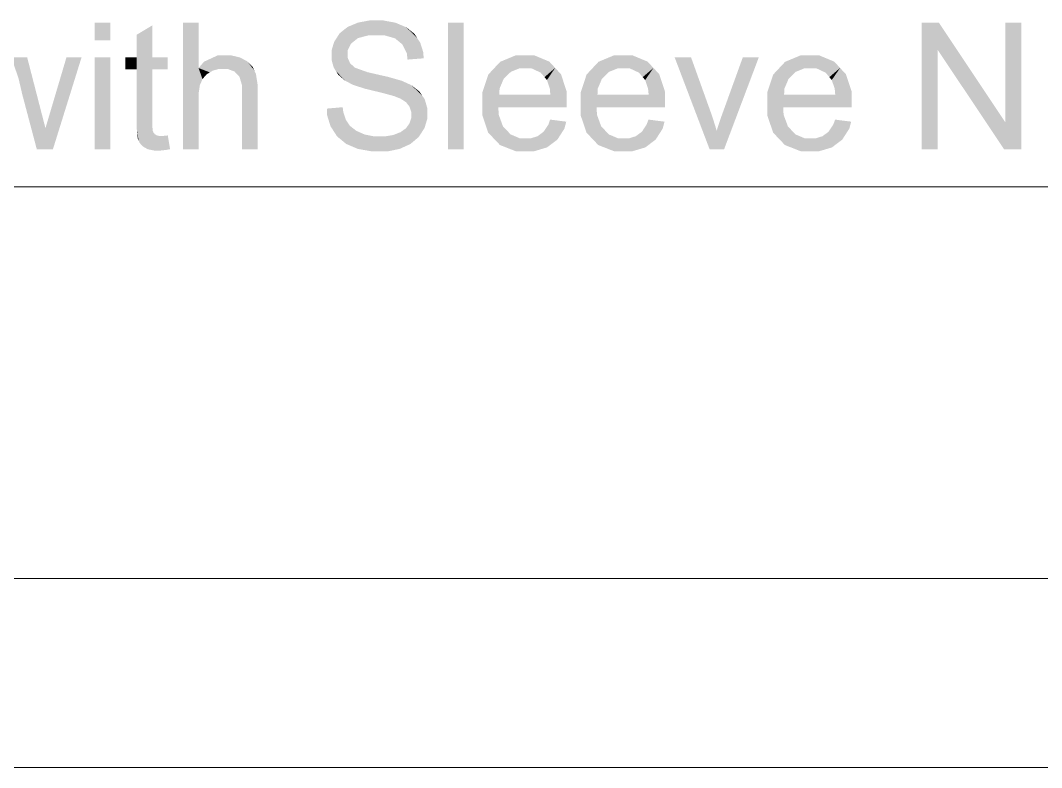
# Model space of a CAD drawing. Header units: millimetres. Extents: x 2 to 579, y 1 to 405.
# Drawn here: x 171.65 to 188.63, y 76.6 to 89.03 of the extents above; entities that cross this region are included whole.
import ezdxf

# ---------------------------------------------------------------- set-up
doc = ezdxf.new("R2010")
doc.units = ezdxf.units.MM
doc.linetypes.add('XKITLINE00', pattern=[0])
doc.layers.add('GraphicObject', color=6, linetype='Continuous', lineweight=0)
doc.layers.add('LinkedObject', color=7, linetype='Continuous', lineweight=0)

# ---------------------------------------------------------------- blocks, each defined once
blk = doc.blocks.new('*A3')
at = {"layer": 'GraphicObject', "color": 3, "linetype": 'XKITLINE00', "lineweight": 0}
blk.add_line((112.032, 76.605), (246.592, 76.605), dxfattribs=at)
blk = doc.blocks.new('*A4')
at = {"layer": 'LinkedObject'}
for points in [[(177.457, 89.027), (177.448, 88.781), (177.264, 88.991)], [(177.564, 89.027), (177.448, 88.781), (177.457, 89.027)], [(177.448, 88.781), (177.564, 89.027), (177.574, 88.781)], [(177.564, 89.027), (177.696, 88.781), (177.574, 88.781)], [(177.887, 88.989), (177.564, 89.027), (177.681, 89.027)], [(177.976, 88.951), (177.564, 89.027), (177.887, 88.989)], [(177.879, 88.729), (177.564, 89.027), (177.976, 88.951)], [(177.696, 88.781), (177.564, 89.027), (177.879, 88.729)], [(173.144, 88.991), (172.885, 88.694), (172.885, 88.991)], [(173.144, 88.694), (172.885, 88.694), (173.144, 88.991)], [(173.843, 88.945), (173.584, 88.412), (173.584, 88.79)], [(173.584, 88.412), (173.843, 88.945), (173.584, 88.212)], [(173.843, 88.412), (173.584, 88.212), (173.843, 88.945)], [(174.612, 88.991), (174.353, 86.885), (174.353, 88.991)], [(174.612, 88.235), (174.353, 86.885), (174.612, 88.991)], [(177.091, 88.919), (177.206, 88.688), (176.959, 88.814)], [(177.264, 88.734), (177.091, 88.919), (177.178, 88.955)], [(177.206, 88.688), (177.091, 88.919), (177.264, 88.734)], [(177.264, 88.991), (177.448, 88.781), (177.178, 88.955)], [(177.178, 88.955), (177.448, 88.781), (177.264, 88.734)], [(177.976, 88.951), (177.941, 88.678), (177.879, 88.729)], [(178.065, 88.914), (177.941, 88.678), (177.976, 88.951)], [(177.941, 88.678), (178.065, 88.914), (178.003, 88.627)], [(178.003, 88.627), (178.065, 88.914), (178.251, 88.729)], [(178.251, 88.729), (178.065, 88.914), (178.203, 88.803)], [(179.018, 88.991), (178.759, 86.885), (178.759, 88.991)], [(179.018, 86.885), (178.759, 86.885), (179.018, 88.991)], [(186.637, 88.991), (186.905, 88.538), (186.637, 86.885)], [(186.905, 88.538), (186.637, 88.991), (186.923, 88.991)], [(186.905, 88.538), (186.923, 88.991), (188.008, 86.885)], [(188.008, 86.885), (186.923, 88.991), (188.027, 87.338)], [(188.295, 88.991), (188.027, 87.338), (188.027, 88.991)], [(188.295, 86.885), (188.027, 87.338), (188.295, 88.991)], [(176.914, 88.744), (176.823, 88.446), (176.868, 88.675)], [(177.148, 88.642), (176.823, 88.446), (176.914, 88.744)], [(176.868, 88.675), (176.823, 88.446), (176.823, 88.526)], [(176.959, 88.814), (177.206, 88.688), (176.914, 88.744)], [(176.914, 88.744), (177.206, 88.688), (177.148, 88.642)], [(178.251, 88.729), (178.076, 88.476), (178.003, 88.627)], [(178.299, 88.656), (178.076, 88.476), (178.251, 88.729)], [(177.091, 88.53), (176.823, 88.446), (177.148, 88.642)], [(176.823, 88.446), (177.091, 88.53), (177.091, 88.464)], [(178.351, 88.49), (178.076, 88.476), (178.299, 88.656)], [(178.354, 88.397), (178.076, 88.476), (178.351, 88.49)], [(186.637, 86.885), (186.905, 88.538), (186.905, 86.885)], [(171.761, 88.412), (171.618, 88.06), (171.498, 88.412)], [(171.618, 88.06), (171.761, 88.412), (171.679, 87.798)], [(171.679, 87.798), (171.761, 88.412), (171.99, 87.525)], [(172.665, 88.412), (172.152, 87.529), (172.414, 88.412)], [(172.189, 86.885), (172.152, 87.529), (172.665, 88.412)], [(173.144, 88.412), (172.885, 86.885), (172.885, 88.412)], [(173.144, 86.885), (172.885, 86.885), (173.144, 88.412)], [(173.393, 88.412), (173.584, 88.212), (173.393, 88.212)], [(173.584, 88.412), (173.584, 88.212), (173.393, 88.412)], [(173.843, 88.212), (173.584, 88.212), (173.843, 88.412)], [(174.1, 88.212), (173.843, 88.412), (174.1, 88.412)], [(173.843, 88.212), (173.843, 88.412), (174.1, 88.212)], [(174.93, 88.446), (174.612, 88.235), (174.702, 88.341)], [(175.067, 88.446), (174.612, 88.235), (174.93, 88.446)], [(174.957, 88.222), (174.612, 88.235), (175.067, 88.446)], [(174.957, 88.222), (175.067, 88.446), (175.014, 88.222)], [(175.014, 88.222), (175.067, 88.446), (175.09, 88.222)], [(175.067, 88.446), (175.209, 88.178), (175.09, 88.222)], [(175.152, 88.446), (175.209, 88.178), (175.067, 88.446)], [(175.299, 88.412), (175.209, 88.178), (175.152, 88.446)], [(175.361, 88.379), (175.209, 88.178), (175.299, 88.412)], [(175.361, 88.379), (175.251, 88.134), (175.209, 88.178)], [(175.424, 88.345), (175.251, 88.134), (175.361, 88.379)], [(175.251, 88.134), (175.424, 88.345), (175.292, 88.09)], [(175.292, 88.09), (175.424, 88.345), (175.54, 88.194)], [(175.54, 88.194), (175.424, 88.345), (175.513, 88.253)], [(177.091, 88.408), (176.823, 88.446), (177.091, 88.464)], [(176.823, 88.446), (177.091, 88.408), (176.823, 88.373)], [(176.823, 88.373), (177.091, 88.408), (176.86, 88.242)], [(176.86, 88.242), (177.091, 88.408), (176.897, 88.184)], [(176.897, 88.184), (177.091, 88.408), (177.132, 88.314)], [(178.076, 88.476), (178.354, 88.397), (178.087, 88.376)], [(179.628, 88.339), (179.806, 88.173), (179.529, 88.233)], [(180.043, 88.446), (179.628, 88.339), (179.885, 88.446)], [(179.956, 88.233), (179.628, 88.339), (180.043, 88.446)], [(179.806, 88.173), (179.628, 88.339), (179.956, 88.233)], [(179.956, 88.233), (180.043, 88.446), (180.045, 88.233)], [(180.043, 88.446), (180.143, 88.233), (180.045, 88.233)], [(180.446, 88.342), (180.043, 88.446), (180.196, 88.446)], [(180.542, 88.237), (180.043, 88.446), (180.446, 88.342)], [(180.303, 88.158), (180.043, 88.446), (180.542, 88.237)], [(180.143, 88.233), (180.043, 88.446), (180.303, 88.158)], [(181.263, 88.339), (181.441, 88.173), (181.164, 88.233)], [(181.677, 88.446), (181.263, 88.339), (181.52, 88.446)], [(181.59, 88.233), (181.263, 88.339), (181.677, 88.446)], [(181.441, 88.173), (181.263, 88.339), (181.59, 88.233)], [(181.59, 88.233), (181.677, 88.446), (181.679, 88.233)], [(181.677, 88.446), (181.777, 88.233), (181.679, 88.233)], [(182.08, 88.342), (181.677, 88.446), (181.83, 88.446)], [(182.177, 88.237), (181.677, 88.446), (182.08, 88.342)], [(181.937, 88.158), (181.677, 88.446), (182.177, 88.237)], [(181.777, 88.233), (181.677, 88.446), (181.937, 88.158)], [(182.803, 88.412), (183.111, 86.885), (182.53, 88.412)], [(183.131, 87.498), (183.111, 86.885), (182.803, 88.412)], [(183.929, 88.412), (183.325, 87.48), (183.663, 88.412)], [(183.352, 86.885), (183.325, 87.48), (183.929, 88.412)], [(184.367, 88.339), (184.545, 88.173), (184.268, 88.233)], [(184.782, 88.446), (184.367, 88.339), (184.624, 88.446)], [(184.694, 88.233), (184.367, 88.339), (184.782, 88.446)], [(184.545, 88.173), (184.367, 88.339), (184.694, 88.233)], [(184.694, 88.233), (184.782, 88.446), (184.783, 88.233)], [(184.782, 88.446), (184.882, 88.233), (184.783, 88.233)], [(185.184, 88.342), (184.782, 88.446), (184.934, 88.446)], [(185.281, 88.237), (184.782, 88.446), (185.184, 88.342)], [(185.042, 88.158), (184.782, 88.446), (185.281, 88.237)], [(184.882, 88.233), (184.782, 88.446), (185.042, 88.158)], [(173.584, 87.332), (173.843, 88.212), (173.843, 87.318)], [(173.584, 88.212), (173.843, 88.212), (173.584, 87.332)], [(174.612, 87.809), (174.353, 86.885), (174.612, 88.235)], [(174.612, 87.809), (174.612, 88.235), (174.633, 87.95)], [(174.633, 87.95), (174.612, 88.235), (174.655, 88.001)], [(174.655, 88.001), (174.612, 88.235), (174.676, 88.052)], [(174.676, 88.052), (174.612, 88.235), (174.748, 88.133)], [(174.748, 88.133), (174.612, 88.235), (174.799, 88.163)], [(174.799, 88.163), (174.612, 88.235), (174.849, 88.193)], [(174.849, 88.193), (174.612, 88.235), (174.957, 88.222)], [(175.54, 88.194), (175.334, 87.949), (175.292, 88.09)], [(175.566, 88.135), (175.334, 87.949), (175.54, 88.194)], [(177.132, 88.314), (177.046, 88.027), (176.897, 88.184)], [(176.897, 88.184), (177.046, 88.027), (176.934, 88.125)], [(177.172, 88.278), (177.046, 88.027), (177.132, 88.314)], [(177.046, 88.027), (177.172, 88.278), (177.121, 87.987)], [(177.121, 87.987), (177.172, 88.278), (177.213, 88.241)], [(177.121, 87.987), (177.213, 88.241), (177.179, 87.956)], [(177.179, 87.956), (177.213, 88.241), (177.382, 87.891)], [(177.382, 87.891), (177.213, 88.241), (177.423, 88.166)], [(177.382, 87.891), (177.423, 88.166), (177.527, 87.856)], [(177.527, 87.856), (177.423, 88.166), (177.592, 88.127)], [(179.529, 88.233), (179.331, 87.828), (179.43, 88.127)], [(179.685, 88.054), (179.331, 87.828), (179.529, 88.233)], [(179.529, 88.233), (179.806, 88.173), (179.685, 88.054)], [(180.303, 88.158), (180.542, 88.237), (180.365, 88.084)], [(180.542, 88.237), (180.405, 88.036), (180.365, 88.084)], [(180.405, 88.036), (180.542, 88.237), (180.454, 87.891)], [(180.454, 87.891), (180.542, 88.237), (180.736, 87.84)], [(180.736, 87.84), (180.542, 88.237), (180.639, 88.133)], [(181.164, 88.233), (180.966, 87.828), (181.065, 88.127)], [(181.319, 88.054), (180.966, 87.828), (181.164, 88.233)], [(181.164, 88.233), (181.441, 88.173), (181.319, 88.054)], [(181.937, 88.158), (182.177, 88.237), (181.999, 88.084)], [(182.177, 88.237), (182.039, 88.036), (181.999, 88.084)], [(182.039, 88.036), (182.177, 88.237), (182.088, 87.891)], [(182.088, 87.891), (182.177, 88.237), (182.37, 87.84)], [(182.37, 87.84), (182.177, 88.237), (182.274, 88.133)], [(184.268, 88.233), (184.07, 87.828), (184.169, 88.127)], [(184.424, 88.054), (184.07, 87.828), (184.268, 88.233)], [(184.268, 88.233), (184.545, 88.173), (184.424, 88.054)], [(185.042, 88.158), (185.281, 88.237), (185.103, 88.084)], [(185.281, 88.237), (185.143, 88.036), (185.103, 88.084)], [(185.143, 88.036), (185.281, 88.237), (185.192, 87.891)], [(185.192, 87.891), (185.281, 88.237), (185.475, 87.84)], [(185.475, 87.84), (185.281, 88.237), (185.378, 88.133)], [(175.593, 87.964), (175.334, 87.949), (175.566, 88.135)], [(177.527, 87.856), (177.592, 88.127), (177.672, 87.821)], [(177.672, 87.821), (177.592, 88.127), (177.762, 88.089)], [(177.672, 87.821), (177.762, 88.089), (177.859, 87.77)], [(177.859, 87.77), (177.762, 88.089), (177.902, 87.753)], [(177.902, 87.753), (177.762, 88.089), (177.968, 87.728)], [(177.995, 88.022), (177.968, 87.728), (177.762, 88.089)], [(178.058, 87.993), (177.968, 87.728), (177.995, 88.022)], [(177.968, 87.728), (178.058, 87.993), (178.063, 87.666)], [(178.063, 87.666), (178.058, 87.993), (178.15, 87.951)], [(179.618, 87.895), (179.331, 87.828), (179.685, 88.054)], [(181.252, 87.895), (180.966, 87.828), (181.319, 88.054)], [(184.356, 87.895), (184.07, 87.828), (184.424, 88.054)], [(174.612, 87.72), (174.353, 86.885), (174.612, 87.809)], [(175.593, 87.852), (175.334, 87.949), (175.593, 87.964)], [(175.334, 87.949), (175.593, 87.852), (175.334, 87.852)], [(175.334, 86.885), (175.593, 87.852), (175.593, 86.885)], [(175.334, 87.852), (175.593, 87.852), (175.334, 86.885)], [(178.063, 87.666), (178.15, 87.951), (178.092, 87.629)], [(178.092, 87.629), (178.15, 87.951), (178.121, 87.592)], [(178.15, 87.951), (178.33, 87.779), (178.121, 87.592)], [(178.33, 87.779), (178.15, 87.951), (178.286, 87.844)], [(179.331, 87.828), (179.618, 87.895), (179.612, 87.795)], [(179.612, 87.795), (179.331, 87.636), (179.331, 87.828)], [(180.454, 87.891), (180.736, 87.84), (180.462, 87.795)], [(180.736, 87.651), (180.462, 87.795), (180.736, 87.84)], [(180.966, 87.828), (181.252, 87.895), (181.246, 87.795)], [(181.246, 87.795), (180.966, 87.636), (180.966, 87.828)], [(182.088, 87.891), (182.37, 87.84), (182.097, 87.795)], [(182.37, 87.651), (182.097, 87.795), (182.37, 87.84)], [(184.07, 87.828), (184.356, 87.895), (184.35, 87.795)], [(184.35, 87.795), (184.07, 87.636), (184.07, 87.828)], [(185.192, 87.891), (185.475, 87.84), (185.201, 87.795)], [(185.475, 87.651), (185.201, 87.795), (185.475, 87.84)], [(171.99, 87.525), (171.921, 86.885), (171.679, 87.798)], [(174.353, 86.885), (174.612, 87.72), (174.612, 86.885)], [(178.121, 87.592), (178.33, 87.779), (178.15, 87.505)], [(178.15, 87.505), (178.33, 87.779), (178.374, 87.714)], [(178.15, 87.505), (178.374, 87.714), (178.15, 87.456)], [(178.15, 87.456), (178.374, 87.714), (178.15, 87.407)], [(178.374, 87.714), (178.417, 87.479), (178.15, 87.407)], [(178.417, 87.479), (178.374, 87.714), (178.417, 87.564)], [(179.612, 87.795), (180.736, 87.651), (179.331, 87.636)], [(180.736, 87.64), (179.331, 87.636), (180.736, 87.651)], [(180.735, 87.605), (179.331, 87.636), (180.736, 87.64)], [(180.462, 87.795), (180.736, 87.651), (179.612, 87.795)], [(181.246, 87.795), (182.37, 87.651), (180.966, 87.636)], [(182.37, 87.64), (180.966, 87.636), (182.37, 87.651)], [(182.37, 87.605), (180.966, 87.636), (182.37, 87.64)], [(182.097, 87.795), (182.37, 87.651), (181.246, 87.795)], [(184.35, 87.795), (185.475, 87.651), (184.07, 87.636)], [(185.475, 87.64), (184.07, 87.636), (185.475, 87.651)], [(185.474, 87.605), (184.07, 87.636), (185.475, 87.64)], [(185.201, 87.795), (185.475, 87.651), (184.35, 87.795)], [(172.065, 87.235), (171.921, 86.885), (171.99, 87.525)], [(172.152, 87.529), (172.189, 86.885), (172.065, 87.235)], [(177.018, 87.505), (176.745, 87.561), (177.009, 87.584)], [(176.745, 87.561), (176.861, 87.183), (176.748, 87.456)], [(177.018, 87.505), (176.861, 87.183), (176.745, 87.561)], [(177.061, 87.375), (176.861, 87.183), (177.018, 87.505)], [(178.12, 87.317), (178.417, 87.479), (178.369, 87.237)], [(178.15, 87.407), (178.417, 87.479), (178.12, 87.317)], [(178.369, 87.237), (178.417, 87.479), (178.417, 87.395)], [(179.331, 87.636), (179.527, 87.058), (179.331, 87.45)], [(179.604, 87.457), (179.527, 87.058), (179.331, 87.636)], [(179.604, 87.457), (179.331, 87.636), (179.597, 87.582)], [(180.735, 87.582), (179.331, 87.636), (180.735, 87.605)], [(179.597, 87.582), (179.331, 87.636), (180.735, 87.582)], [(180.966, 87.636), (181.162, 87.058), (180.966, 87.45)], [(181.238, 87.457), (181.162, 87.058), (180.966, 87.636)], [(181.238, 87.457), (180.966, 87.636), (181.231, 87.582)], [(182.369, 87.582), (180.966, 87.636), (182.37, 87.605)], [(181.231, 87.582), (180.966, 87.636), (182.369, 87.582)], [(183.157, 87.424), (183.111, 86.885), (183.131, 87.498)], [(183.325, 87.48), (183.352, 86.885), (183.294, 87.396)], [(184.07, 87.636), (184.266, 87.058), (184.07, 87.45)], [(184.342, 87.457), (184.266, 87.058), (184.07, 87.636)], [(184.342, 87.457), (184.07, 87.636), (184.335, 87.582)], [(185.473, 87.582), (184.07, 87.636), (185.474, 87.605)], [(184.335, 87.582), (184.07, 87.636), (185.473, 87.582)], [(173.843, 87.318), (173.584, 87.215), (173.584, 87.332)], [(173.843, 87.262), (173.584, 87.215), (173.843, 87.318)], [(176.748, 87.456), (176.861, 87.183), (176.806, 87.267)], [(176.861, 87.183), (177.061, 87.375), (176.915, 87.099)], [(176.915, 87.099), (177.061, 87.375), (177.067, 86.974)], [(177.095, 87.325), (177.067, 86.974), (177.061, 87.375)], [(177.129, 87.274), (177.067, 86.974), (177.095, 87.325)], [(178.12, 87.317), (178.369, 87.237), (178.091, 87.276)], [(179.331, 87.45), (179.527, 87.058), (179.429, 87.161)], [(179.675, 87.264), (179.527, 87.058), (179.604, 87.457)], [(180.35, 87.176), (180.727, 87.344), (180.579, 87.045)], [(180.43, 87.296), (180.727, 87.344), (180.35, 87.176)], [(180.727, 87.344), (180.43, 87.296), (180.459, 87.378)], [(180.579, 87.045), (180.727, 87.344), (180.696, 87.227)], [(180.966, 87.45), (181.162, 87.058), (181.064, 87.161)], [(181.309, 87.264), (181.162, 87.058), (181.238, 87.457)], [(181.985, 87.176), (182.362, 87.344), (182.213, 87.045)], [(182.064, 87.296), (182.362, 87.344), (181.985, 87.176)], [(182.362, 87.344), (182.064, 87.296), (182.094, 87.378)], [(182.213, 87.045), (182.362, 87.344), (182.33, 87.227)], [(183.206, 87.27), (183.111, 86.885), (183.157, 87.424)], [(183.294, 87.396), (183.352, 86.885), (183.246, 87.25)], [(184.07, 87.45), (184.266, 87.058), (184.168, 87.161)], [(184.414, 87.264), (184.266, 87.058), (184.342, 87.457)], [(185.089, 87.176), (185.466, 87.344), (185.317, 87.045)], [(185.169, 87.296), (185.466, 87.344), (185.089, 87.176)], [(185.466, 87.344), (185.169, 87.296), (185.198, 87.378)], [(185.317, 87.045), (185.466, 87.344), (185.434, 87.227)], [(188.027, 87.338), (188.295, 86.885), (188.008, 86.885)], [(171.921, 86.885), (172.065, 87.235), (172.189, 86.885)], [(173.843, 87.262), (173.616, 87.026), (173.584, 87.215)], [(173.584, 87.215), (173.616, 87.026), (173.6, 87.062)], [(173.85, 87.191), (173.616, 87.026), (173.843, 87.262)], [(173.857, 87.175), (173.616, 87.026), (173.85, 87.191)], [(173.616, 87.026), (173.857, 87.175), (173.863, 87.16)], [(173.616, 87.026), (173.863, 87.16), (173.632, 86.99)], [(173.632, 86.99), (173.863, 87.16), (173.686, 86.931)], [(173.686, 86.931), (173.863, 87.16), (173.725, 86.909)], [(173.725, 86.909), (173.863, 87.16), (173.885, 87.134)], [(173.885, 87.134), (173.764, 86.886), (173.725, 86.909)], [(173.901, 87.125), (173.764, 86.886), (173.885, 87.134)], [(177.129, 87.274), (177.163, 86.933), (177.067, 86.974)], [(177.235, 87.192), (177.163, 86.933), (177.129, 87.274)], [(177.163, 86.933), (177.235, 87.192), (177.259, 86.891)], [(177.306, 87.16), (177.259, 86.891), (177.235, 87.192)], [(177.378, 87.129), (177.259, 86.891), (177.306, 87.16)], [(177.378, 87.129), (177.498, 86.849), (177.259, 86.891)], [(177.539, 87.098), (177.498, 86.849), (177.378, 87.129)], [(177.909, 87.145), (178.273, 87.089), (177.849, 87.122)], [(177.97, 87.169), (178.273, 87.089), (177.909, 87.145)], [(178.061, 87.234), (178.321, 87.163), (177.97, 87.169)], [(177.97, 87.169), (178.321, 87.163), (178.273, 87.089)], [(178.091, 87.276), (178.369, 87.237), (178.061, 87.234)], [(178.321, 87.163), (178.061, 87.234), (178.369, 87.237)], [(179.527, 87.058), (179.675, 87.264), (179.625, 86.955)], [(179.739, 87.198), (179.625, 86.955), (179.675, 87.264)], [(179.803, 87.131), (179.625, 86.955), (179.739, 87.198)], [(179.803, 87.131), (180.057, 86.851), (179.625, 86.955)], [(179.962, 87.064), (180.057, 86.851), (179.803, 87.131)], [(180.3, 87.139), (180.579, 87.045), (180.25, 87.102)], [(180.35, 87.176), (180.579, 87.045), (180.3, 87.139)], [(181.162, 87.058), (181.309, 87.264), (181.259, 86.955)], [(181.373, 87.198), (181.259, 86.955), (181.309, 87.264)], [(181.437, 87.131), (181.259, 86.955), (181.373, 87.198)], [(181.437, 87.131), (181.692, 86.851), (181.259, 86.955)], [(181.596, 87.064), (181.692, 86.851), (181.437, 87.131)], [(181.934, 87.139), (182.213, 87.045), (181.884, 87.102)], [(181.985, 87.176), (182.213, 87.045), (181.934, 87.139)], [(183.229, 87.19), (183.111, 86.885), (183.206, 87.27)], [(183.229, 87.19), (183.352, 86.885), (183.111, 86.885)], [(183.246, 87.25), (183.352, 86.885), (183.229, 87.19)], [(184.266, 87.058), (184.414, 87.264), (184.364, 86.955)], [(184.477, 87.198), (184.364, 86.955), (184.414, 87.264)], [(184.541, 87.131), (184.364, 86.955), (184.477, 87.198)], [(184.541, 87.131), (184.796, 86.851), (184.364, 86.955)], [(184.701, 87.064), (184.796, 86.851), (184.541, 87.131)], [(185.039, 87.139), (185.317, 87.045), (184.988, 87.102)], [(185.089, 87.176), (185.317, 87.045), (185.039, 87.139)], [(173.916, 87.116), (173.764, 86.886), (173.901, 87.125)], [(173.764, 86.886), (173.916, 87.116), (173.873, 86.864)], [(173.873, 86.864), (173.916, 87.116), (173.943, 86.864)], [(173.943, 86.864), (173.916, 87.116), (173.96, 87.106)], [(173.96, 87.106), (173.986, 86.864), (173.943, 86.864)], [(173.988, 87.106), (173.986, 86.864), (173.96, 87.106)], [(173.988, 87.106), (174.084, 86.876), (173.986, 86.864)], [(174.009, 87.106), (174.084, 86.876), (173.988, 87.106)], [(174.084, 86.876), (174.009, 87.106), (174.065, 87.111)], [(174.138, 86.887), (174.065, 87.111), (174.1, 87.115)], [(174.084, 86.876), (174.065, 87.111), (174.138, 86.887)], [(177.539, 87.098), (177.641, 86.849), (177.498, 86.849)], [(177.629, 87.098), (177.641, 86.849), (177.539, 87.098)], [(177.629, 87.098), (177.753, 86.849), (177.641, 86.849)], [(177.708, 87.098), (177.753, 86.849), (177.629, 87.098)], [(177.849, 87.122), (178.046, 86.932), (177.708, 87.098)], [(177.708, 87.098), (178.046, 86.932), (177.753, 86.849)], [(178.136, 86.973), (177.849, 87.122), (178.273, 87.089)], [(178.046, 86.932), (177.849, 87.122), (178.136, 86.973)], [(180.058, 87.064), (180.057, 86.851), (179.962, 87.064)], [(180.129, 87.064), (180.494, 86.981), (180.057, 86.851)], [(180.129, 87.064), (180.057, 86.851), (180.058, 87.064)], [(180.057, 86.851), (180.494, 86.981), (180.19, 86.851)], [(180.25, 87.102), (180.494, 86.981), (180.129, 87.064)], [(180.19, 86.851), (180.494, 86.981), (180.408, 86.916)], [(180.494, 86.981), (180.25, 87.102), (180.579, 87.045)], [(181.692, 87.064), (181.692, 86.851), (181.596, 87.064)], [(181.763, 87.064), (182.128, 86.981), (181.692, 86.851)], [(181.763, 87.064), (181.692, 86.851), (181.692, 87.064)], [(181.692, 86.851), (182.128, 86.981), (181.824, 86.851)], [(181.884, 87.102), (182.128, 86.981), (181.763, 87.064)], [(181.824, 86.851), (182.128, 86.981), (182.043, 86.916)], [(182.128, 86.981), (181.884, 87.102), (182.213, 87.045)], [(184.796, 87.064), (184.796, 86.851), (184.701, 87.064)], [(184.867, 87.064), (185.232, 86.981), (184.796, 86.851)], [(184.867, 87.064), (184.796, 86.851), (184.796, 87.064)], [(184.796, 86.851), (185.232, 86.981), (184.929, 86.851)], [(184.988, 87.102), (185.232, 86.981), (184.867, 87.064)], [(184.929, 86.851), (185.232, 86.981), (185.147, 86.916)], [(185.232, 86.981), (184.988, 87.102), (185.317, 87.045)], [(177.753, 86.849), (178.046, 86.932), (177.956, 86.891)], [(179.625, 86.955), (180.057, 86.851), (179.89, 86.851)], [(181.259, 86.955), (181.692, 86.851), (181.525, 86.851)], [(184.364, 86.955), (184.796, 86.851), (184.629, 86.851)]]:
    blk.add_hatch(color=7, dxfattribs=at).paths.add_polyline_path(points, flags=17)
at = {"layer": 'LinkedObject', "color": 7, "linetype": 'XKITLINE00', "lineweight": 0}
for p, q in [((170.566, 86.262), (172.689, 86.262)), ((172.689, 86.262), (173.342, 86.262)), ((173.342, 86.262), (174.159, 86.262)), ((174.159, 86.262), (175.793, 86.262)), ((175.793, 86.262), (176.61, 86.262)), ((176.61, 86.262), (178.571, 86.262)), ((178.571, 86.262), (179.224, 86.262)), ((179.224, 86.262), (180.858, 86.262)), ((180.858, 86.262), (182.493, 86.262)), ((182.493, 86.262), (183.963, 86.262)), ((183.963, 86.262), (185.597, 86.262)), ((185.597, 86.262), (186.414, 86.262)), ((186.414, 86.262), (188.537, 86.262)), ((188.537, 86.262), (190.171, 86.262))]:
    blk.add_line(p, q, dxfattribs=at)
at = {"layer": 'LinkedObject', "color": 2, "linetype": 'XKITLINE00', "lineweight": 0}
blk.add_line((218.864, 79.748), (134.712, 79.748), dxfattribs=at)

msp = doc.modelspace()

# ---------------------------------------------------------------- block references
at = {"lineweight": 0}
for name in ['*A3', '*A4']:
    msp.add_blockref(name, (0, 0), dxfattribs=at)

doc.saveas('drawing.dxf')
